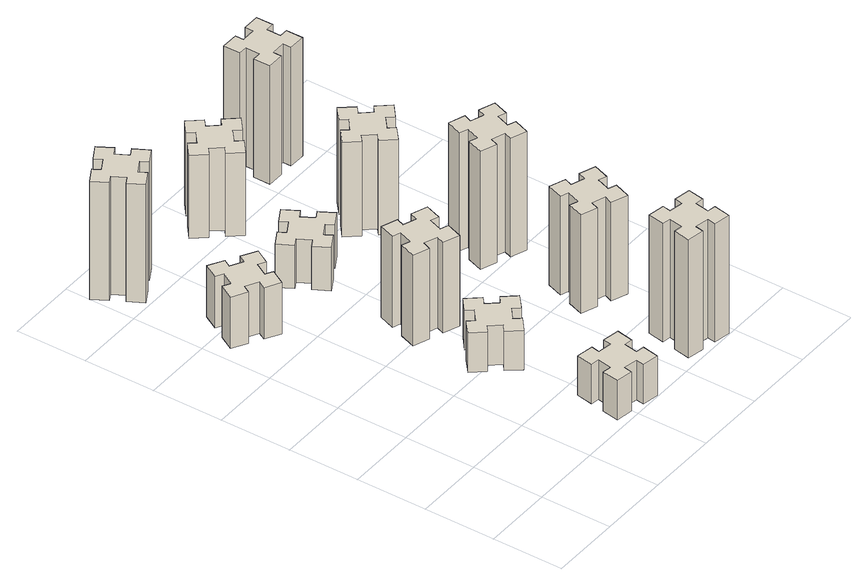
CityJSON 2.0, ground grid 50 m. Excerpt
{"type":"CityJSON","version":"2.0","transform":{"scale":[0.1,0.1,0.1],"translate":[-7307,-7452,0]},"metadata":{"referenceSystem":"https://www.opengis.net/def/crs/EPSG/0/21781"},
"CityObjects":{
"building1":{"type":"Building","attributes":{"class":"1000","function":"1000","usage":"1000","yearOfConstruction":2016,"roofType":"1000","measuredHeight":39,"storeysAboveGround":30,"storeysBelowGround":0},"geometry":[{"type":"Solid","lod":"1","boundaries":[[[[0,1,2,3,4,5,6,7,8,9,10,11,12,13,14,15,16,17,18,19]],[[17,16,20,21]],[[16,15,22,20]],[[15,14,23,22]],[[14,13,24,23]],[[13,12,25,24]],[[12,11,26,25]],[[11,10,27,26]],[[10,9,28,27]],[[9,8,29,28]],[[8,7,30,29]],[[7,6,31,30]],[[6,5,32,31]],[[5,4,33,32]],[[4,3,34,33]],[[3,2,35,34]],[[2,1,36,35]],[[1,0,37,36]],[[0,19,38,37]],[[19,18,39,38]],[[18,17,21,39]],[[24,25,26,27,28,29,30,31,32,33,34,35,36,37,38,39,21,20,22,23]]]]}]},
"building2":{"type":"Building","attributes":{"class":"1000","function":"1000","usage":"1000","yearOfConstruction":2016,"roofType":"1000","measuredHeight":30,"storeysAboveGround":30,"storeysBelowGround":0},"geometry":[{"type":"Solid","lod":"1","boundaries":[[[[40,41,42,43,44,45,46,47,48,49,50,51,52,53,54,55,56,57,58,59]],[[57,56,60,61]],[[56,55,62,60]],[[55,54,63,62]],[[54,53,64,63]],[[53,52,65,64]],[[52,51,66,65]],[[51,50,67,66]],[[50,49,68,67]],[[49,48,69,68]],[[48,47,70,69]],[[47,46,71,70]],[[46,45,72,71]],[[45,44,73,72]],[[44,43,74,73]],[[43,42,75,74]],[[42,41,76,75]],[[41,40,77,76]],[[40,59,78,77]],[[59,58,79,78]],[[58,57,61,79]],[[64,65,66,67,68,69,70,71,72,73,74,75,76,77,78,79,61,60,62,63]]]]}]},
"building3":{"type":"Building","attributes":{"class":"1000","function":"1000","usage":"1000","yearOfConstruction":2016,"roofType":"1000","measuredHeight":90,"storeysAboveGround":30,"storeysBelowGround":0},"geometry":[{"type":"Solid","lod":"1","boundaries":[[[[80,81,82,83,84,85,86,87,88,89,90,91,92,93,94,95,96,97,98,99]],[[97,96,100,101]],[[96,95,102,100]],[[95,94,103,102]],[[94,93,104,103]],[[93,92,105,104]],[[92,91,106,105]],[[91,90,107,106]],[[90,89,108,107]],[[89,88,109,108]],[[88,87,110,109]],[[87,86,111,110]],[[86,85,112,111]],[[85,84,113,112]],[[84,83,114,113]],[[83,82,115,114]],[[82,81,116,115]],[[81,80,117,116]],[[80,99,118,117]],[[99,98,119,118]],[[98,97,101,119]],[[104,105,106,107,108,109,110,111,112,113,114,115,116,117,118,119,101,100,102,103]]]]}]},
"building4":{"type":"Building","attributes":{"class":"1000","function":"1000","usage":"1000","yearOfConstruction":2016,"roofType":"1000","measuredHeight":30,"storeysAboveGround":30,"storeysBelowGround":0},"geometry":[{"type":"Solid","lod":"1","boundaries":[[[[120,121,122,123,124,125,126,127,128,129,130,131,132,133,134,135,136,137,138,139]],[[137,136,140,141]],[[136,135,142,140]],[[135,134,143,142]],[[134,133,144,143]],[[133,132,145,144]],[[132,131,146,145]],[[131,130,147,146]],[[130,129,148,147]],[[129,128,149,148]],[[128,127,150,149]],[[127,126,151,150]],[[126,125,152,151]],[[125,124,153,152]],[[124,123,154,153]],[[123,122,155,154]],[[122,121,156,155]],[[121,120,157,156]],[[120,139,158,157]],[[139,138,159,158]],[[138,137,141,159]],[[144,145,146,147,148,149,150,151,152,153,154,155,156,157,158,159,141,140,142,143]]]]}]},
"building5":{"type":"Building","attributes":{"class":"1000","function":"1000","usage":"1000","yearOfConstruction":2016,"roofType":"1000","measuredHeight":69,"storeysAboveGround":30,"storeysBelowGround":0},"geometry":[{"type":"Solid","lod":"1","boundaries":[[[[160,161,162,163,164,165,166,167,168,169,170,171,172,173,174,175,176,177,178,179]],[[177,176,180,181]],[[176,175,182,180]],[[175,174,183,182]],[[174,173,184,183]],[[173,172,185,184]],[[172,171,186,185]],[[171,170,187,186]],[[170,169,188,187]],[[169,168,189,188]],[[168,167,190,189]],[[167,166,191,190]],[[166,165,192,191]],[[165,164,193,192]],[[164,163,194,193]],[[163,162,195,194]],[[162,161,196,195]],[[161,160,197,196]],[[160,179,198,197]],[[179,178,199,198]],[[178,177,181,199]],[[184,185,186,187,188,189,190,191,192,193,194,195,196,197,198,199,181,180,182,183]]]]}]},
"building6":{"type":"Building","attributes":{"class":"1000","function":"1000","usage":"1000","yearOfConstruction":2016,"roofType":"1000","measuredHeight":33,"storeysAboveGround":30,"storeysBelowGround":0},"geometry":[{"type":"Solid","lod":"1","boundaries":[[[[200,201,202,203,204,205,206,207,208,209,210,211,212,213,214,215,216,217,218,219]],[[217,216,220,221]],[[216,215,222,220]],[[215,214,223,222]],[[214,213,224,223]],[[213,212,225,224]],[[212,211,226,225]],[[211,210,227,226]],[[210,209,228,227]],[[209,208,229,228]],[[208,207,230,229]],[[207,206,231,230]],[[206,205,232,231]],[[205,204,233,232]],[[204,203,234,233]],[[203,202,235,234]],[[202,201,236,235]],[[201,200,237,236]],[[200,219,238,237]],[[219,218,239,238]],[[218,217,221,239]],[[224,225,226,227,228,229,230,231,232,233,234,235,236,237,238,239,221,220,222,223]]]]}]},
"building7":{"type":"Building","attributes":{"class":"1000","function":"1000","usage":"1000","yearOfConstruction":2016,"roofType":"1000","measuredHeight":90,"storeysAboveGround":30,"storeysBelowGround":0},"geometry":[{"type":"Solid","lod":"1","boundaries":[[[[240,241,242,243,244,245,246,247,248,249,250,251,252,253,254,255,256,257,258,259]],[[257,256,260,261]],[[256,255,262,260]],[[255,254,263,262]],[[254,253,264,263]],[[253,252,265,264]],[[252,251,266,265]],[[251,250,267,266]],[[250,249,268,267]],[[249,248,269,268]],[[248,247,270,269]],[[247,246,271,270]],[[246,245,272,271]],[[245,244,273,272]],[[244,243,274,273]],[[243,242,275,274]],[[242,241,276,275]],[[241,240,277,276]],[[240,259,278,277]],[[259,258,279,278]],[[258,257,261,279]],[[264,265,266,267,268,269,270,271,272,273,274,275,276,277,278,279,261,260,262,263]]]]}]},
"building8":{"type":"Building","attributes":{"class":"1000","function":"1000","usage":"1000","yearOfConstruction":2016,"roofType":"1000","measuredHeight":63,"storeysAboveGround":30,"storeysBelowGround":0},"geometry":[{"type":"Solid","lod":"1","boundaries":[[[[280,281,282,283,284,285,286,287,288,289,290,291,292,293,294,295,296,297,298,299]],[[297,296,300,301]],[[296,295,302,300]],[[295,294,303,302]],[[294,293,304,303]],[[293,292,305,304]],[[292,291,306,305]],[[291,290,307,306]],[[290,289,308,307]],[[289,288,309,308]],[[288,287,310,309]],[[287,286,311,310]],[[286,285,312,311]],[[285,284,313,312]],[[284,283,314,313]],[[283,282,315,314]],[[282,281,316,315]],[[281,280,317,316]],[[280,299,318,317]],[[299,298,319,318]],[[298,297,301,319]],[[304,305,306,307,308,309,310,311,312,313,314,315,316,317,318,319,301,300,302,303]]]]}]},
"building9":{"type":"Building","attributes":{"class":"1000","function":"1000","usage":"1000","yearOfConstruction":2016,"roofType":"1000","measuredHeight":75,"storeysAboveGround":30,"storeysBelowGround":0},"geometry":[{"type":"Solid","lod":"1","boundaries":[[[[320,321,322,323,324,325,326,327,328,329,330,331,332,333,334,335,336,337,338,339]],[[337,336,340,341]],[[336,335,342,340]],[[335,334,343,342]],[[334,333,344,343]],[[333,332,345,344]],[[332,331,346,345]],[[331,330,347,346]],[[330,329,348,347]],[[329,328,349,348]],[[328,327,350,349]],[[327,326,351,350]],[[326,325,352,351]],[[325,324,353,352]],[[324,323,354,353]],[[323,322,355,354]],[[322,321,356,355]],[[321,320,357,356]],[[320,339,358,357]],[[339,338,359,358]],[[338,337,341,359]],[[344,345,346,347,348,349,350,351,352,353,354,355,356,357,358,359,341,340,342,343]]]]}]},
"building10":{"type":"Building","attributes":{"class":"1000","function":"1000","usage":"1000","yearOfConstruction":2016,"roofType":"1000","measuredHeight":90,"storeysAboveGround":30,"storeysBelowGround":0},"geometry":[{"type":"Solid","lod":"1","boundaries":[[[[360,361,362,363,364,365,366,367,368,369,370,371,372,373,374,375,376,377,378,379]],[[377,376,380,381]],[[376,375,382,380]],[[375,374,383,382]],[[374,373,384,383]],[[373,372,385,384]],[[372,371,386,385]],[[371,370,387,386]],[[370,369,388,387]],[[369,368,389,388]],[[368,367,390,389]],[[367,366,391,390]],[[366,365,392,391]],[[365,364,393,392]],[[364,363,394,393]],[[363,362,395,394]],[[362,361,396,395]],[[361,360,397,396]],[[360,379,398,397]],[[379,378,399,398]],[[378,377,381,399]],[[384,385,386,387,388,389,390,391,392,393,394,395,396,397,398,399,381,380,382,383]]]]}]},
"building11":{"type":"Building","attributes":{"class":"1000","function":"1000","usage":"1000","yearOfConstruction":2016,"roofType":"1000","measuredHeight":72,"storeysAboveGround":30,"storeysBelowGround":0},"geometry":[{"type":"Solid","lod":"1","boundaries":[[[[400,401,402,403,404,405,406,407,408,409,410,411,412,413,414,415,416,417,418,419]],[[417,416,420,421]],[[416,415,422,420]],[[415,414,423,422]],[[414,413,424,423]],[[413,412,425,424]],[[412,411,426,425]],[[411,410,427,426]],[[410,409,428,427]],[[409,408,429,428]],[[408,407,430,429]],[[407,406,431,430]],[[406,405,432,431]],[[405,404,433,432]],[[404,403,434,433]],[[403,402,435,434]],[[402,401,436,435]],[[401,400,437,436]],[[400,419,438,437]],[[419,418,439,438]],[[418,417,421,439]],[[424,425,426,427,428,429,430,431,432,433,434,435,436,437,438,439,421,420,422,423]]]]}]},
"building12":{"type":"Building","attributes":{"class":"1000","function":"1000","usage":"1000","yearOfConstruction":2016,"roofType":"1000","measuredHeight":90,"storeysAboveGround":30,"storeysBelowGround":0},"geometry":[{"type":"Solid","lod":"1","boundaries":[[[[440,441,442,443,444,445,446,447,448,449,450,451,452,453,454,455,456,457,458,459]],[[457,456,460,461]],[[456,455,462,460]],[[455,454,463,462]],[[454,453,464,463]],[[453,452,465,464]],[[452,451,466,465]],[[451,450,467,466]],[[450,449,468,467]],[[449,448,469,468]],[[448,447,470,469]],[[447,446,471,470]],[[446,445,472,471]],[[445,444,473,472]],[[444,443,474,473]],[[443,442,475,474]],[[442,441,476,475]],[[441,440,477,476]],[[440,459,478,477]],[[459,458,479,478]],[[458,457,461,479]],[[464,465,466,467,468,469,470,471,472,473,474,475,476,477,478,479,461,460,462,463]]]]}]}
},
"vertices":[
[406,2327,0],[456,2414,0],[508,2384,0],[568,2488,0],[464,2548,0],[434,2496,0],[347,2546,0],[377,2598,0],[273,2658,0],[213,2554,0],[265,2524,0],[215,2437,0],[163,2467,0],[103,2363,0],[207,2303,0],[237,2355,0],[324,2305,0],[294,2253,0],[398,2193,0],[458,2297,0],[324,2305,390],[294,2253,390],[237,2355,390],[207,2303,390],[103,2363,390],[163,2467,390],[215,2437,390],[265,2524,390],[213,2554,390],[273,2658,390],[377,2598,390],[347,2546,390],[434,2496,390],[464,2548,390],[568,2488,390],[508,2384,390],[456,2414,390],[406,2327,390],[458,2297,390],[398,2193,390],
[976,274,0],[958,175,0],[899,186,0],[878,67,0],[997,47,0],[1007,106,0],[1105,88,0],[1095,29,0],[1213,8,0],[1234,127,0],[1175,137,0],[1192,235,0],[1251,225,0],[1272,343,0],[1154,364,0],[1144,305,0],[1045,322,0],[1056,381,0],[937,402,0],[917,284,0],[1045,322,300],[1056,381,300],[1144,305,300],[1154,364,300],[1272,343,300],[1251,225,300],[1192,235,300],[1175,137,300],[1234,127,300],[1213,8,300],[1095,29,300],[1105,88,300],[1007,106,300],[997,47,300],[878,67,300],[899,186,300],[958,175,300],[976,274,300],[917,284,300],[937,402,300],
[224,3386,0],[137,3336,0],[107,3388,0],[3,3328,0],[63,3224,0],[115,3254,0],[165,3167,0],[113,3137,0],[173,3033,0],[277,3093,0],[247,3145,0],[334,3195,0],[364,3143,0],[468,3203,0],[408,3307,0],[356,3277,0],[306,3364,0],[358,3394,0],[298,3498,0],[194,3438,0],[306,3364,900],[358,3394,900],[356,3277,900],[408,3307,900],[468,3203,900],[364,3143,900],[334,3195,900],[247,3145,900],[277,3093,900],[173,3033,900],[113,3137,900],[165,3167,900],[115,3254,900],[63,3224,900],[3,3328,900],[107,3388,900],[137,3336,900],[224,3386,900],[194,3438,900],[298,3498,900],
[1008,929,0],[1084,993,0],[1123,947,0],[1215,1024,0],[1138,1116,0],[1092,1078,0],[1027,1154,0],[1073,1193,0],[996,1285,0],[904,1208,0],[943,1162,0],[866,1097,0],[828,1143,0],[736,1066,0],[813,974,0],[859,1013,0],[923,936,0],[877,898,0],[954,806,0],[1046,883,0],[923,936,300],[877,898,300],[859,1013,300],[813,974,300],[736,1066,300],[828,1143,300],[866,1097,300],[943,1162,300],[904,1208,300],[996,1285,300],[1073,1193,300],[1027,1154,300],[1092,1078,300],[1138,1116,300],[1215,1024,300],[1123,947,300],[1084,993,300],[1008,929,300],[1046,883,300],[954,806,300],
[1062,1501,0],[1096,1595,0],[1152,1574,0],[1193,1687,0],[1080,1728,0],[1060,1672,0],[966,1706,0],[987,1762,0],[874,1803,0],[833,1690,0],[889,1670,0],[855,1576,0],[799,1597,0],[757,1484,0],[870,1443,0],[891,1499,0],[985,1465,0],[964,1409,0],[1077,1367,0],[1118,1480,0],[985,1465,690],[964,1409,690],[891,1499,690],[870,1443,690],[757,1484,690],[799,1597,690],[855,1576,690],[889,1670,690],[833,1690,690],[874,1803,690],[987,1762,690],[966,1706,690],[1060,1672,690],[1080,1728,690],[1193,1687,690],[1152,1574,690],[1096,1595,690],[1062,1501,690],[1118,1480,690],[1077,1367,690],
[855,2414,0],[905,2327,0],[853,2297,0],[913,2193,0],[1017,2253,0],[987,2305,0],[1074,2355,0],[1104,2303,0],[1208,2363,0],[1148,2467,0],[1096,2437,0],[1046,2524,0],[1098,2554,0],[1038,2658,0],[934,2598,0],[964,2546,0],[877,2496,0],[847,2548,0],[743,2488,0],[803,2384,0],[877,2496,330],[847,2548,330],[964,2546,330],[934,2598,330],[1038,2658,330],[1098,2554,330],[1046,2524,330],[1096,2437,330],[1148,2467,330],[1208,2363,330],[1104,2303,330],[1074,2355,330],[987,2305,330],[1017,2253,330],[913,2193,330],[853,2297,330],[905,2327,330],[855,2414,330],[803,2384,330],[743,2488,330],
[1884,305,0],[1785,322,0],[1796,381,0],[1677,402,0],[1657,284,0],[1716,274,0],[1698,175,0],[1639,186,0],[1618,67,0],[1737,47,0],[1747,106,0],[1845,88,0],[1835,29,0],[1953,8,0],[1974,127,0],[1915,137,0],[1932,235,0],[1991,225,0],[2012,343,0],[1894,364,0],[1932,235,900],[1991,225,900],[1915,137,900],[1974,127,900],[1953,8,900],[1835,29,900],[1845,88,900],[1747,106,900],[1737,47,900],[1618,67,900],[1639,186,900],[1698,175,900],[1716,274,900],[1657,284,900],[1677,402,900],[1796,381,900],[1785,322,900],[1884,305,900],[1894,364,900],[2012,343,900],
[1192,3198,0],[1127,3274,0],[1173,3313,0],[1096,3405,0],[1004,3328,0],[1043,3282,0],[966,3217,0],[928,3263,0],[836,3186,0],[913,3094,0],[959,3133,0],[1023,3056,0],[977,3018,0],[1054,2926,0],[1146,3003,0],[1108,3049,0],[1184,3113,0],[1223,3067,0],[1315,3144,0],[1238,3236,0],[1184,3113,630],[1223,3067,630],[1108,3049,630],[1146,3003,630],[1054,2926,630],[977,3018,630],[1023,3056,630],[959,3133,630],[913,3094,630],[836,3186,630],[928,3263,630],[966,3217,630],[1043,3282,630],[1004,3328,630],[1096,3405,630],[1173,3313,630],[1127,3274,630],[1192,3198,630],[1238,3236,630],[1315,3144,630],
[1731,859,0],[1825,825,0],[1804,769,0],[1917,727,0],[1958,840,0],[1902,861,0],[1936,955,0],[1992,934,0],[2033,1047,0],[1920,1088,0],[1900,1032,0],[1806,1066,0],[1827,1122,0],[1714,1163,0],[1673,1050,0],[1729,1030,0],[1695,936,0],[1639,957,0],[1597,844,0],[1710,803,0],[1695,936,750],[1639,957,750],[1729,1030,750],[1673,1050,750],[1714,1163,750],[1827,1122,750],[1806,1066,750],[1900,1032,750],[1920,1088,750],[2033,1047,750],[1992,934,750],[1936,955,750],[1902,861,750],[1958,840,750],[1917,727,750],[1804,769,750],[1825,825,750],[1731,859,750],[1710,803,750],[1597,844,750],
[1900,1772,0],[1806,1806,0],[1827,1862,0],[1714,1903,0],[1673,1790,0],[1729,1770,0],[1695,1676,0],[1639,1697,0],[1597,1584,0],[1710,1543,0],[1731,1599,0],[1825,1565,0],[1804,1509,0],[1917,1467,0],[1958,1580,0],[1902,1601,0],[1936,1695,0],[1992,1674,0],[2033,1787,0],[1920,1828,0],[1936,1695,900],[1992,1674,900],[1902,1601,900],[1958,1580,900],[1917,1467,900],[1804,1509,900],[1825,1565,900],[1731,1599,900],[1710,1543,900],[1597,1584,900],[1639,1697,900],[1695,1676,900],[1729,1770,900],[1673,1790,900],[1714,1903,900],[1827,1862,900],[1806,1806,900],[1900,1772,900],[1920,1828,900],[2033,1787,900],
[1499,2393,0],[1563,2316,0],[1517,2278,0],[1594,2186,0],[1686,2263,0],[1648,2309,0],[1724,2373,0],[1763,2327,0],[1855,2404,0],[1778,2496,0],[1732,2458,0],[1667,2534,0],[1713,2573,0],[1636,2665,0],[1544,2588,0],[1583,2542,0],[1506,2477,0],[1468,2523,0],[1376,2446,0],[1453,2354,0],[1506,2477,720],[1468,2523,720],[1583,2542,720],[1544,2588,720],[1636,2665,720],[1713,2573,720],[1667,2534,720],[1732,2458,720],[1778,2496,720],[1855,2404,720],[1763,2327,720],[1724,2373,720],[1648,2309,720],[1686,2263,720],[1594,2186,720],[1517,2278,720],[1563,2316,720],[1499,2393,720],[1453,2354,720],[1376,2446,720],
[1665,3155,0],[1765,3155,0],[1765,3095,0],[1885,3095,0],[1885,3215,0],[1825,3215,0],[1825,3315,0],[1885,3315,0],[1885,3435,0],[1765,3435,0],[1765,3375,0],[1665,3375,0],[1665,3435,0],[1545,3435,0],[1545,3315,0],[1605,3315,0],[1605,3215,0],[1545,3215,0],[1545,3095,0],[1665,3095,0],[1605,3215,900],[1545,3215,900],[1605,3315,900],[1545,3315,900],[1545,3435,900],[1665,3435,900],[1665,3375,900],[1765,3375,900],[1765,3435,900],[1885,3435,900],[1885,3315,900],[1825,3315,900],[1825,3215,900],[1885,3215,900],[1885,3095,900],[1765,3095,900],[1765,3155,900],[1665,3155,900],[1665,3095,900],[1545,3095,900]
]}
